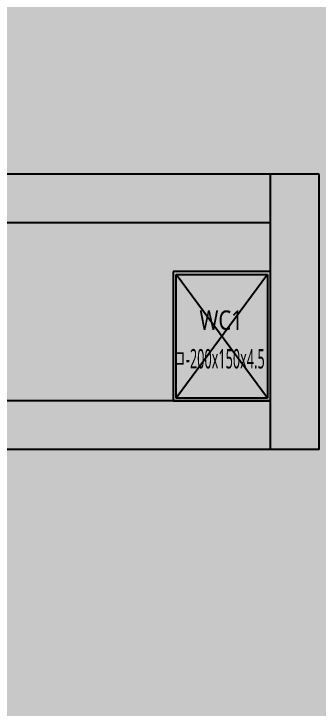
# Model space of a CAD drawing. Header units: millimetres. Extents: x -26983 to 60590, y 825 to 42375.
# Drawn here: x 58105.03 to 58114.23, y 17680.23 to 17701.22 of the extents above; entities that cross this region are included whole.
import ezdxf
from ezdxf.enums import TextEntityAlignment as Align

# ---------------------------------------------------------------- set-up
doc = ezdxf.new("R2010")
doc.units = ezdxf.units.MM
doc.header["$LTSCALE"] = 100
doc.header["$MEASUREMENT"] = 0
doc.header["$PDSIZE"] = -10
doc.layers.get('0').update_dxf_attribs({"linetype": 'CONTINUOUS'})
doc.layers.get('Defpoints').update_dxf_attribs({"color": 171, "linetype": 'CONTINUOUS'})
for name, color, linetype in [('254', 254, 'CONTINUOUS'), ('ELE9', 9, 'CONTINUOUS'), ('FIN(패널-T75 글라스울)', 6, 'CONTINUOUS'), ('h COLUMN', 252, 'CONTINUOUS'), ('WC', 2, 'CONTINUOUS')]:
    doc.layers.add(name, color=color, linetype=linetype)
doc.styles.add('TE', font='malgun_0.ttf')

# ---------------------------------------------------------------- blocks, each defined once
blk = doc.blocks.new('*U206')
at = {"color": 0, "linetype": 'ByBlock'}
for p, q in [((100, 75), (-100, 75)), ((-100, 75), (-100, -75)), ((-95.5, 70.5), (95.5, 70.5)), ((-95.5, -70.5), (-95.5, 70.5)), ((95.5, 70.5), (95.5, -70.5)), ((100, -75), (100, 75)), ((-100, -75), (100, -75)), ((95.5, -70.5), (-95.5, -70.5))]:
    blk.add_line(p, q, dxfattribs=at)
at = {"layer": 'Defpoints'}
blk.add_point((0, 0), dxfattribs=at)
blk = doc.blocks.new('WC1')
at = {"layer": 'h COLUMN', "ltscale": 0.1}
for p, q in [((70.5, -95.5), (-70.5, 95.5)), ((70.5, 95.5), (-70.5, -95.5))]:
    blk.add_line(p, q, dxfattribs=at)
at = {"layer": 'h COLUMN', "ltscale": 0.1, "rotation": 90}
blk.add_blockref('*U206', (0, 0), dxfattribs=at)
at = {"layer": 'Defpoints', "style": 'TE'}
for s, width, p in [('WC1', 0.8, (-34.4, 24.8)), ('ㅁ-200x150x4.5', 0.5, (-74.3, -34.8))]:
    blk.add_text(s, height=30, dxfattribs=dict(at, width=width)).set_placement(p, align=Align.MIDDLE_LEFT)
blk = doc.blocks.new('지하2층 WC1 2 배치')
at = {"layer": 'WC'}
blk.add_blockref('WC1', (130900, -77700), dxfattribs=at)
blk = doc.blocks.new('A$Cd9954a8d')
at = {"layer": 'FIN(패널-T75 글라스울)'}
for p, q in [((6650, 654.2), (7675, 654.2)), ((6725, 579.2), (7675, 579.2)), ((6725, 304.2), (7675, 304.2)), ((6650, 229.2), (7675, 229.2))]:
    blk.add_line(p, q, dxfattribs=at)
for points in [[(6650, 654.2), (6650, 229.2)], [(6725, 654.2), (6725, 229.2)]]:
    blk.add_lwpolyline(points, dxfattribs=at)
blk = doc.blocks.new('B2FF')
at = {"layer": 'ELE9', "color": 253, "ltscale": 0.1, "rotation": 180}
blk.add_blockref('A$Cd9954a8d', (37262924.7, 565725.5), dxfattribs=at)
at = {"layer": 'ELE9', "color": 253}
blk.add_blockref('지하2층 WC1 2 배치', (37125224.7, 642946.3), dxfattribs=at)

msp = doc.modelspace()

# ---------------------------------------------------------------- hatches: boundary and pattern name
at = {"layer": '254', "ltscale": 10000}
h = msp.add_hatch(color=256, dxfattribs=at)
h.dxf.hatch_style = 1
edge = h.paths.add_edge_path()
edge.add_arc((58115.352, 17426.068), 50, 180, 270)
edge.add_line((58115.352, 17376.068), (58244.026, 17376.068))
edge.add_arc((58244.026, 17426.068), 50, 270, 360)
edge.add_line((58294.026, 17426.068), (58294.026, 17739.861))
edge.add_arc((58244.026, 17739.861), 50, 0, 90)
edge.add_line((58244.026, 17789.861), (58115.352, 17789.861))
edge.add_arc((58115.352, 17739.861), 50, 90, 180)
edge.add_line((58065.352, 17739.861), (58065.352, 17426.068))

# ---------------------------------------------------------------- next in the draw order: block references
at = {"xscale": 0.01956471256889679, "yscale": 0.01956471256889679, "zscale": 0.01956471256889679}
msp.add_blockref('B2FF', (-670794.073, 6632.608), dxfattribs=at)

doc.saveas('drawing.dxf')
